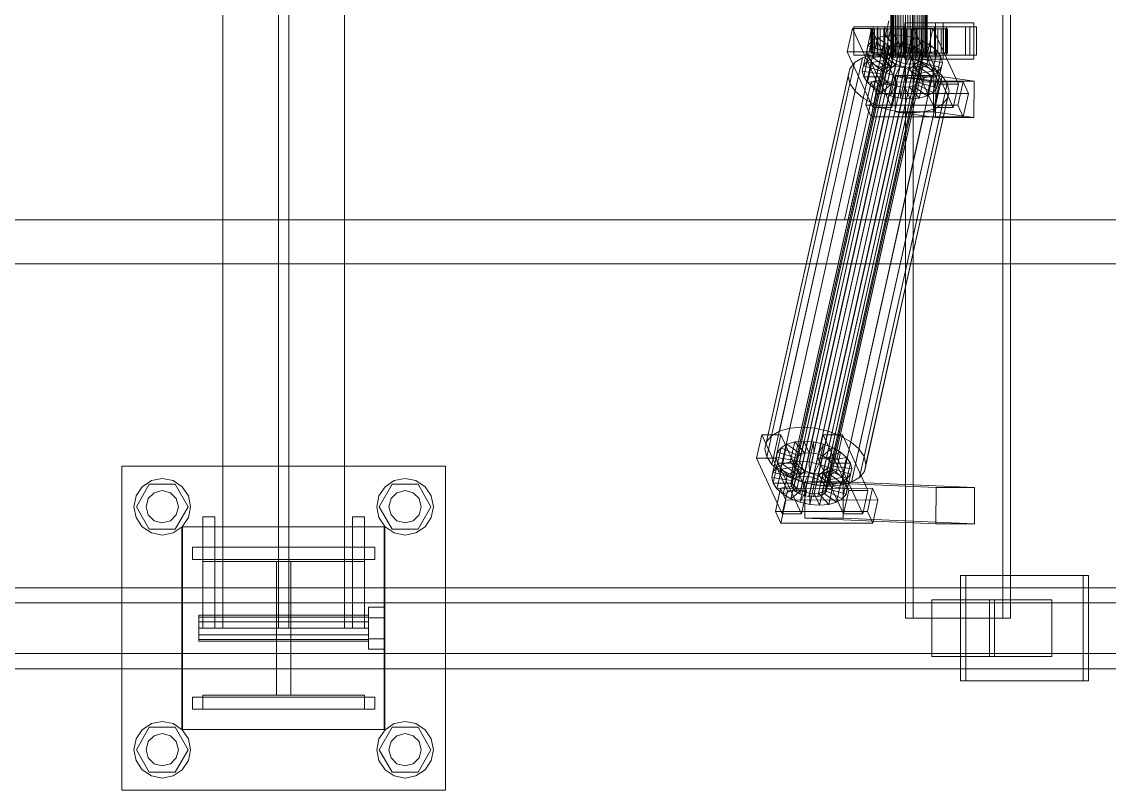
# Model space of a CAD drawing. Header units: millimetres. Extents: x -1970 to 34302, y -65268 to 6837.
# Drawn here: x 5153 to 5690, y -18510 to -18130 of the extents above; entities that cross this region are included whole.
import ezdxf

# ---------------------------------------------------------------- set-up
doc = ezdxf.new("R2010")
doc.units = ezdxf.units.MM
doc.layers.add('superior_C01', color=7, linetype='Continuous', lineweight=0)

msp = doc.modelspace()

# ---------------------------------------------------------------- linework, layer by layer
at = {"layer": 'superior_C01'}
for p, q in [((5252.439, -17570), (5252.439, -18430)), ((5279.939, -17570), (5279.939, -18430)), ((5284.939, -18430), (5284.939, -17570)), ((5312.439, -18430), (5312.439, -17570)), ((5589.723, -17575), (5589.723, -18425)), ((5593.565, -18425), (5593.565, -17575)), ((5637.849, -18425), (5637.849, -17575)), ((5641.691, -17575), (5641.691, -18425)), ((5582.52, -18148), (5582.52, -17852)), ((5582.677, -18148), (5582.677, -17852)), ((5582.975, -18148), (5582.975, -17852)), ((5583.435, -18148), (5583.435, -17852)), ((5584.012, -18148), (5584.012, -17852)), ((5584.743, -18148), (5584.743, -17852)), ((5585.558, -18148), (5585.558, -17852)), ((5586.511, -18148), (5586.511, -17852)), ((5587.51, -18148), (5587.51, -17852)), ((5588.62, -18148), (5588.62, -17852)), ((5589.734, -18148), (5589.734, -17852)), ((5590.925, -18148), (5590.925, -17852)), ((5592.078, -18148), (5592.078, -17852)), ((5593.269, -18148), (5593.269, -17852)), ((5594.383, -18148), (5594.383, -17852)), ((5595.493, -18148), (5595.493, -17852)), ((5596.492, -18148), (5596.492, -17852)), ((5597.445, -18148), (5597.445, -17852)), ((5598.26, -18148), (5598.26, -17852)), ((5598.992, -18148), (5598.992, -17852)), ((5599.568, -18148), (5599.568, -17852)), ((5600.028, -17852), (5600.028, -18148)), ((5600.326, -18148), (5600.326, -17852)), ((5600.483, -18148), (5600.483, -17852)), ((5581.458, -18130), (5559.532, -18228.298)), ((5561.443, -18228.298), (5583.369, -18130)), ((5608.339, -18131), (5589.392, -18131)), ((5589.392, -18131), (5589.392, -18149)), ((5604.632, -18131), (5589.392, -18131)), ((5604.632, -18149), (5604.632, -18131)), ((5604.632, -18131), (5623.58, -18131)), ((5608.339, -18149), (5608.339, -18131)), ((5608.339, -18131), (5623.58, -18131)), ((5623.58, -18131), (5623.58, -18149)), ((5563.507, -18133.859), (5560.949, -18145.327)), ((5572.981, -18133.847), (5563.507, -18133.859)), ((5576.128, -18161.391), (5563.507, -18133.859)), ((5573.717, -18133), (5564.243, -18133)), ((5564.243, -18133), (5564.243, -18147)), ((5579.611, -18133), (5564.243, -18133)), ((5570.423, -18145.315), (5572.981, -18133.847)), ((5572.872, -18134), (5572.541, -18134)), ((5572.541, -18134), (5582.52, -18134)), ((5572.541, -18146), (5572.541, -18134)), ((5572.541, -18134), (5573.502, -18134)), ((5574.472, -18134), (5572.872, -18134)), ((5572.872, -18134), (5582.677, -18134)), ((5572.872, -18146), (5572.872, -18134)), ((5572.981, -18133.847), (5585.601, -18161.379)), ((5573.502, -18134), (5582.975, -18134)), ((5573.502, -18146), (5573.502, -18134)), ((5573.502, -18134), (5575.69, -18134)), ((5573.717, -18147), (5573.717, -18133)), ((5573.717, -18133), (5589.085, -18133)), ((5577.233, -18134), (5574.472, -18134)), ((5574.472, -18134), (5583.435, -18134)), ((5574.472, -18146), (5574.472, -18134)), ((5575.69, -18134), (5584.012, -18134)), ((5575.69, -18146), (5575.69, -18134)), ((5575.69, -18134), (5578.955, -18134)), ((5579.782, -18137.325), (5575.94, -18138.419)), ((5621.602, -18133), (5576.129, -18133)), ((5576.129, -18133), (5576.129, -18147)), ((5579.331, -18133), (5576.129, -18133)), ((5580.967, -18134), (5577.233, -18134)), ((5577.233, -18134), (5584.743, -18134)), ((5577.233, -18146), (5577.233, -18134)), ((5577.59, -18147.155), (5579.782, -18137.325)), ((5578.955, -18134), (5585.558, -18134)), ((5578.955, -18146), (5578.955, -18134)), ((5578.955, -18134), (5583.075, -18134)), ((5579.331, -18147), (5579.331, -18133)), ((5579.331, -18133), (5624.804, -18133)), ((5579.611, -18147), (5579.611, -18133)), ((5579.611, -18133), (5589.085, -18133)), ((5584.271, -18136.948), (5579.782, -18137.325)), ((5579.782, -18137.325), (5584.774, -18142.862)), ((5585.418, -18134), (5580.967, -18134)), ((5580.967, -18134), (5586.511, -18134)), ((5580.967, -18146), (5580.967, -18134)), ((5582.078, -18146.777), (5584.271, -18136.948)), ((5582.52, -18134), (5582.677, -18134)), ((5582.52, -18134), (5582.52, -18146)), ((5582.975, -18134), (5582.52, -18134)), ((5582.677, -18134), (5583.435, -18134)), ((5582.677, -18134), (5582.677, -18146)), ((5582.975, -18134), (5582.975, -18146)), ((5584.012, -18134), (5582.975, -18134)), ((5583.075, -18134), (5587.51, -18134)), ((5583.075, -18146), (5583.075, -18134)), ((5583.075, -18134), (5587.77, -18134)), ((5583.435, -18134), (5584.743, -18134)), ((5583.435, -18134), (5583.435, -18146)), ((5584.012, -18134), (5584.012, -18146)), ((5585.558, -18134), (5584.012, -18134)), ((5589.1, -18137.313), (5584.271, -18136.948)), ((5584.271, -18136.948), (5586.9, -18142.683)), ((5584.743, -18134), (5586.511, -18134)), ((5584.743, -18134), (5584.743, -18146)), ((5590.284, -18134), (5585.418, -18134)), ((5585.418, -18134), (5588.62, -18134)), ((5585.418, -18146), (5585.418, -18134)), ((5585.558, -18134), (5585.558, -18146)), ((5587.51, -18134), (5585.558, -18134)), ((5586.511, -18134), (5588.62, -18134)), ((5586.511, -18134), (5586.511, -18146)), ((5586.907, -18147.143), (5589.1, -18137.313)), ((5587.51, -18134), (5587.51, -18146)), ((5589.734, -18134), (5587.51, -18134)), ((5587.77, -18134), (5589.734, -18134)), ((5587.77, -18146), (5587.77, -18134)), ((5587.77, -18134), (5592.719, -18134)), ((5588.62, -18134), (5590.925, -18134)), ((5588.62, -18134), (5588.62, -18146)), ((5589.085, -18133), (5589.085, -18147)), ((5593.94, -18138.396), (5589.1, -18137.313)), ((5589.1, -18137.313), (5589.187, -18142.856)), ((5589.734, -18134), (5589.734, -18146)), ((5592.078, -18134), (5589.734, -18134)), ((5595.233, -18134), (5590.284, -18134)), ((5590.284, -18134), (5590.925, -18134)), ((5590.284, -18146), (5590.284, -18134)), ((5590.925, -18134), (5593.269, -18134)), ((5590.925, -18134), (5590.925, -18146)), ((5593.823, -18133.821), (5591.265, -18145.289)), ((5592.719, -18134), (5592.078, -18134)), ((5592.078, -18134), (5592.078, -18146)), ((5594.383, -18134), (5592.078, -18134)), ((5592.719, -18146), (5592.719, -18134)), ((5592.719, -18134), (5597.585, -18134)), ((5595.233, -18134), (5593.269, -18134)), ((5593.269, -18134), (5595.493, -18134)), ((5593.269, -18134), (5593.269, -18146)), ((5603.296, -18133.809), (5593.823, -18133.821)), ((5606.443, -18161.353), (5593.823, -18133.821)), ((5597.585, -18134), (5594.383, -18134)), ((5594.383, -18134), (5594.383, -18146)), ((5596.492, -18134), (5594.383, -18134)), ((5604.032, -18133), (5594.559, -18133)), ((5594.559, -18133), (5594.559, -18147)), ((5609.927, -18133), (5594.559, -18133)), ((5599.928, -18134), (5595.233, -18134)), ((5595.233, -18146), (5595.233, -18134)), ((5599.928, -18134), (5595.493, -18134)), ((5595.493, -18134), (5597.445, -18134)), ((5595.493, -18134), (5595.493, -18146)), ((5602.036, -18134), (5596.492, -18134)), ((5596.492, -18134), (5596.492, -18146)), ((5598.26, -18134), (5596.492, -18134)), ((5604.048, -18134), (5597.445, -18134)), ((5597.445, -18134), (5598.992, -18134)), ((5597.445, -18134), (5597.445, -18146)), ((5597.585, -18146), (5597.585, -18134)), ((5597.585, -18134), (5602.036, -18134)), ((5605.77, -18134), (5598.26, -18134)), ((5598.26, -18134), (5598.26, -18146)), ((5599.568, -18134), (5598.26, -18134)), ((5607.314, -18134), (5598.992, -18134)), ((5598.992, -18134), (5600.028, -18134)), ((5598.992, -18134), (5598.992, -18146)), ((5608.531, -18134), (5599.568, -18134)), ((5599.568, -18134), (5599.568, -18146)), ((5600.326, -18134), (5599.568, -18134)), ((5604.048, -18134), (5599.928, -18134)), ((5599.928, -18146), (5599.928, -18134)), ((5600.028, -18134), (5609.501, -18134)), ((5600.028, -18146), (5600.028, -18134)), ((5600.028, -18134), (5600.483, -18134)), ((5610.132, -18134), (5600.326, -18134)), ((5600.326, -18134), (5600.326, -18146)), ((5600.483, -18134), (5600.326, -18134)), ((5610.463, -18134), (5600.483, -18134)), ((5600.483, -18134), (5600.483, -18146)), ((5600.738, -18145.277), (5603.296, -18133.809)), ((5602.036, -18146), (5602.036, -18134)), ((5602.036, -18134), (5605.77, -18134)), ((5603.296, -18133.809), (5615.917, -18161.341)), ((5604.032, -18147), (5604.032, -18133)), ((5604.032, -18133), (5619.401, -18133)), ((5607.314, -18134), (5604.048, -18134)), ((5604.048, -18146), (5604.048, -18134)), ((5605.77, -18146), (5605.77, -18134)), ((5605.77, -18134), (5608.531, -18134)), ((5609.501, -18134), (5607.314, -18134)), ((5607.314, -18146), (5607.314, -18134)), ((5608.531, -18146), (5608.531, -18134)), ((5608.531, -18134), (5610.132, -18134)), ((5609.501, -18134), (5609.501, -18146)), ((5610.463, -18134), (5609.501, -18134)), ((5609.927, -18147), (5609.927, -18133)), ((5609.927, -18133), (5619.401, -18133)), ((5610.132, -18146), (5610.132, -18134)), ((5610.132, -18134), (5610.463, -18134)), ((5610.463, -18146), (5610.463, -18134)), ((5619.401, -18133), (5619.401, -18147)), ((5621.602, -18147), (5621.602, -18133)), ((5621.602, -18133), (5624.804, -18133)), ((5624.804, -18133), (5624.804, -18147)), ((5533.376, -18357.434), (5581.065, -18143.635)), ((5534.24, -18356.363), (5581.93, -18142.565)), ((5535.63, -18355.541), (5583.319, -18141.742)), ((5537.45, -18355.022), (5585.139, -18141.224)), ((5539.576, -18354.844), (5587.266, -18141.045)), ((5541.864, -18355.017), (5589.553, -18141.218)), ((5544.156, -18355.53), (5591.846, -18141.731)), ((5546.298, -18356.348), (5593.988, -18142.549)), ((5548.143, -18357.415), (5595.833, -18143.617)), ((5568.988, -18152.246), (5571.18, -18142.416)), ((5571.18, -18142.416), (5570.587, -18145.047)), ((5570.814, -18149.985), (5573.006, -18140.156)), ((5573.006, -18140.156), (5571.18, -18142.416)), ((5571.18, -18142.416), (5580.699, -18145.274)), ((5575.94, -18138.419), (5573.006, -18140.156)), ((5573.006, -18140.156), (5581.564, -18144.203)), ((5573.748, -18148.249), (5575.94, -18138.419)), ((5575.94, -18138.419), (5582.954, -18143.38)), ((5582.954, -18143.38), (5580.761, -18153.21)), ((5581.065, -18143.635), (5580.784, -18144.881)), ((5581.93, -18142.565), (5581.065, -18143.635)), ((5581.564, -18144.203), (5582.954, -18143.38)), ((5583.319, -18141.742), (5581.93, -18142.565)), ((5584.774, -18142.862), (5582.581, -18152.692)), ((5582.954, -18143.38), (5584.774, -18142.862)), ((5585.139, -18141.224), (5583.319, -18141.742)), ((5586.9, -18142.683), (5584.707, -18152.513)), ((5584.774, -18142.862), (5586.9, -18142.683)), ((5587.266, -18141.045), (5585.139, -18141.224)), ((5586.9, -18142.683), (5589.187, -18142.856)), ((5589.187, -18142.856), (5586.995, -18152.686)), ((5589.553, -18141.218), (5587.266, -18141.045)), ((5589.187, -18142.856), (5591.48, -18143.369)), ((5591.48, -18143.369), (5589.288, -18153.199)), ((5591.846, -18141.731), (5589.553, -18141.218)), ((5593.94, -18138.396), (5591.48, -18143.369)), ((5591.48, -18143.369), (5593.622, -18144.188)), ((5591.747, -18148.226), (5593.94, -18138.396)), ((5593.988, -18142.549), (5591.846, -18141.731)), ((5598.462, -18140.123), (5593.622, -18144.188)), ((5598.462, -18140.123), (5593.94, -18138.396)), ((5595.833, -18143.617), (5593.988, -18142.549)), ((5602.357, -18142.377), (5595.467, -18145.255)), ((5597.255, -18144.861), (5595.833, -18143.617)), ((5596.269, -18149.953), (5598.462, -18140.123)), ((5602.357, -18142.377), (5598.462, -18140.123)), ((5600.164, -18152.207), (5602.357, -18142.377)), ((5605.36, -18145.003), (5602.357, -18142.377)), ((5527.417, -18332.659), (5568.528, -18148.35)), ((5532.553, -18331.197), (5573.664, -18146.887)), ((5533.094, -18358.68), (5580.784, -18144.881)), ((5533.416, -18360.017), (5581.106, -18146.218)), ((5534.319, -18361.352), (5582.009, -18147.554)), ((5535.742, -18362.596), (5583.431, -18148.798)), ((5538.553, -18330.692), (5579.665, -18146.383)), ((5545.009, -18331.181), (5586.12, -18146.872)), ((5549.566, -18358.659), (5597.255, -18144.861)), ((5598.158, -18146.196), (5550.469, -18359.995)), ((5550.51, -18362.578), (5598.199, -18148.779)), ((5550.791, -18361.332), (5598.48, -18147.533)), ((5551.48, -18332.629), (5592.591, -18148.32)), ((5560.949, -18145.327), (5570.423, -18145.315)), ((5560.949, -18145.327), (5573.57, -18172.859)), ((5564.243, -18147), (5573.717, -18147)), ((5564.243, -18147), (5579.611, -18147)), ((5568.528, -18148.35), (5564.606, -18150.672)), ((5568.394, -18154.877), (5570.587, -18145.047)), ((5573.664, -18146.887), (5568.528, -18148.35)), ((5569.074, -18157.698), (5571.267, -18147.868)), ((5583.043, -18172.847), (5570.423, -18145.315)), ((5570.587, -18145.047), (5580.418, -18146.52)), ((5570.587, -18145.047), (5571.267, -18147.868)), ((5570.814, -18149.985), (5573.748, -18148.249)), ((5571.267, -18147.868), (5580.74, -18147.856)), ((5571.267, -18147.868), (5573.173, -18150.688)), ((5582.52, -18146), (5572.541, -18146)), ((5572.541, -18146), (5572.872, -18146)), ((5573.502, -18146), (5572.541, -18146)), ((5582.677, -18146), (5572.872, -18146)), ((5572.872, -18146), (5574.472, -18146)), ((5582.975, -18146), (5573.502, -18146)), ((5575.69, -18146), (5573.502, -18146)), ((5579.665, -18146.383), (5573.664, -18146.887)), ((5589.085, -18147), (5573.717, -18147)), ((5573.748, -18148.249), (5577.59, -18147.155)), ((5580.761, -18153.21), (5573.748, -18148.249)), ((5583.435, -18146), (5574.472, -18146)), ((5574.472, -18146), (5577.233, -18146)), ((5584.012, -18146), (5575.69, -18146)), ((5578.955, -18146), (5575.69, -18146)), ((5576.129, -18147), (5621.602, -18147)), ((5576.129, -18147), (5579.331, -18147)), ((5584.743, -18146), (5577.233, -18146)), ((5577.233, -18146), (5580.967, -18146)), ((5577.59, -18147.155), (5582.078, -18146.777)), ((5582.581, -18152.692), (5577.59, -18147.155)), ((5580.418, -18146.52), (5578.226, -18156.35)), ((5580.699, -18145.274), (5578.507, -18155.103)), ((5580.74, -18147.856), (5578.548, -18157.686)), ((5585.558, -18146), (5578.955, -18146)), ((5583.075, -18146), (5578.955, -18146)), ((5624.804, -18147), (5579.331, -18147)), ((5581.564, -18144.203), (5579.372, -18154.033)), ((5589.085, -18147), (5579.611, -18147)), ((5586.12, -18146.872), (5579.665, -18146.383)), ((5580.418, -18146.52), (5580.699, -18145.274)), ((5580.74, -18147.856), (5580.418, -18146.52)), ((5580.699, -18145.274), (5581.564, -18144.203)), ((5581.643, -18149.192), (5580.74, -18147.856)), ((5580.784, -18144.881), (5581.106, -18146.218)), ((5586.511, -18146), (5580.967, -18146)), ((5580.967, -18146), (5585.418, -18146)), ((5581.106, -18146.218), (5582.009, -18147.554)), ((5582.009, -18147.554), (5583.431, -18148.798)), ((5584.707, -18152.513), (5582.078, -18146.777)), ((5582.078, -18146.777), (5586.907, -18147.143)), ((5582.677, -18146), (5582.52, -18146)), ((5582.52, -18146), (5582.975, -18146)), ((5582.975, -18148), (5582.52, -18148)), ((5582.52, -18148), (5582.677, -18148)), ((5583.435, -18146), (5582.677, -18146)), ((5582.677, -18148), (5583.435, -18148)), ((5582.975, -18146), (5584.012, -18146)), ((5584.012, -18148), (5582.975, -18148)), ((5587.51, -18146), (5583.075, -18146)), ((5587.77, -18146), (5583.075, -18146)), ((5583.431, -18148.798), (5585.276, -18149.865)), ((5584.743, -18146), (5583.435, -18146)), ((5583.435, -18148), (5584.743, -18148)), ((5584.012, -18146), (5585.558, -18146)), ((5585.558, -18148), (5584.012, -18148)), ((5586.511, -18146), (5584.743, -18146)), ((5584.743, -18148), (5586.511, -18148)), ((5588.62, -18146), (5585.418, -18146)), ((5585.418, -18146), (5590.284, -18146)), ((5585.558, -18146), (5587.51, -18146)), ((5587.51, -18148), (5585.558, -18148)), ((5592.591, -18148.32), (5586.12, -18146.872)), ((5588.62, -18146), (5586.511, -18146)), ((5586.511, -18148), (5588.62, -18148)), ((5586.995, -18152.686), (5586.907, -18147.143)), ((5586.907, -18147.143), (5591.747, -18148.226)), ((5587.51, -18146), (5589.734, -18146)), ((5589.734, -18148), (5587.51, -18148)), ((5589.734, -18146), (5587.77, -18146)), ((5592.719, -18146), (5587.77, -18146)), ((5590.925, -18146), (5588.62, -18146)), ((5588.62, -18148), (5590.925, -18148)), ((5589.288, -18153.199), (5591.747, -18148.226)), ((5589.392, -18149), (5608.339, -18149)), ((5604.632, -18149), (5589.392, -18149)), ((5589.734, -18146), (5592.078, -18146)), ((5592.078, -18148), (5589.734, -18148)), ((5590.925, -18146), (5590.284, -18146)), ((5590.284, -18146), (5595.233, -18146)), ((5593.269, -18146), (5590.925, -18146)), ((5590.925, -18148), (5593.269, -18148)), ((5591.265, -18145.289), (5600.738, -18145.277)), ((5591.265, -18145.289), (5603.885, -18172.821)), ((5593.622, -18144.188), (5591.429, -18154.017)), ((5591.747, -18148.226), (5596.269, -18149.953)), ((5592.078, -18146), (5592.719, -18146)), ((5592.078, -18146), (5594.383, -18146)), ((5594.383, -18148), (5592.078, -18148)), ((5598.636, -18150.629), (5592.591, -18148.32)), ((5597.585, -18146), (5592.719, -18146)), ((5595.493, -18146), (5593.269, -18146)), ((5593.269, -18146), (5595.233, -18146)), ((5593.269, -18148), (5595.493, -18148)), ((5595.467, -18145.255), (5593.275, -18155.085)), ((5593.622, -18144.188), (5595.467, -18145.255)), ((5594.383, -18146), (5597.585, -18146)), ((5594.383, -18146), (5596.492, -18146)), ((5596.492, -18148), (5594.383, -18148)), ((5594.559, -18147), (5604.032, -18147)), ((5594.559, -18147), (5609.927, -18147)), ((5596.89, -18146.499), (5594.697, -18156.329)), ((5595.233, -18146), (5599.928, -18146)), ((5595.467, -18145.255), (5596.89, -18146.499)), ((5597.445, -18146), (5595.493, -18146)), ((5595.493, -18146), (5599.928, -18146)), ((5595.493, -18148), (5597.445, -18148)), ((5595.6, -18157.665), (5597.793, -18147.835)), ((5596.492, -18146), (5602.036, -18146)), ((5596.492, -18146), (5598.26, -18146)), ((5598.26, -18148), (5596.492, -18148)), ((5605.36, -18145.003), (5596.89, -18146.499)), ((5596.89, -18146.499), (5597.793, -18147.835)), ((5598.158, -18146.196), (5597.255, -18144.861)), ((5597.334, -18149.85), (5598.199, -18148.779)), ((5598.992, -18146), (5597.445, -18146)), ((5597.445, -18146), (5604.048, -18146)), ((5597.445, -18148), (5598.992, -18148)), ((5602.036, -18146), (5597.585, -18146)), ((5597.793, -18147.835), (5607.266, -18147.823)), ((5597.793, -18147.835), (5598.115, -18149.171)), ((5598.48, -18147.533), (5598.158, -18146.196)), ((5598.199, -18148.779), (5598.48, -18147.533)), ((5598.26, -18146), (5605.77, -18146)), ((5598.26, -18146), (5599.568, -18146)), ((5599.568, -18148), (5598.26, -18148)), ((5600.028, -18146), (5598.992, -18146)), ((5598.992, -18146), (5607.314, -18146)), ((5598.992, -18148), (5600.028, -18148)), ((5599.568, -18146), (5608.531, -18146)), ((5599.568, -18146), (5600.326, -18146)), ((5600.326, -18148), (5599.568, -18148)), ((5599.928, -18146), (5604.048, -18146)), ((5609.501, -18146), (5600.028, -18146)), ((5600.483, -18146), (5600.028, -18146)), ((5600.028, -18148), (5600.483, -18148)), ((5600.326, -18146), (5610.132, -18146)), ((5600.326, -18146), (5600.483, -18146)), ((5600.483, -18148), (5600.326, -18148)), ((5600.483, -18146), (5610.463, -18146)), ((5613.359, -18172.809), (5600.738, -18145.277)), ((5605.77, -18146), (5602.036, -18146)), ((5603.167, -18154.833), (5605.36, -18145.003)), ((5619.401, -18147), (5604.032, -18147)), ((5604.048, -18146), (5607.314, -18146)), ((5623.58, -18149), (5604.632, -18149)), ((5607.266, -18147.823), (5605.074, -18157.653)), ((5607.266, -18147.823), (5605.36, -18145.003)), ((5608.531, -18146), (5605.77, -18146)), ((5607.946, -18150.644), (5607.266, -18147.823)), ((5607.314, -18146), (5609.501, -18146)), ((5623.58, -18149), (5608.339, -18149)), ((5610.132, -18146), (5608.531, -18146)), ((5609.501, -18146), (5610.463, -18146)), ((5619.401, -18147), (5609.927, -18147)), ((5610.463, -18146), (5610.132, -18146)), ((5624.804, -18147), (5621.602, -18147)), ((5521.053, -18338.003), (5562.165, -18153.694)), ((5523.494, -18334.981), (5564.606, -18150.672)), ((5537.587, -18363.664), (5585.276, -18149.865)), ((5539.729, -18364.482), (5587.418, -18150.683)), ((5542.022, -18364.995), (5589.711, -18151.196)), ((5544.309, -18365.168), (5591.998, -18151.369)), ((5546.435, -18364.989), (5594.124, -18151.191)), ((5548.255, -18364.471), (5595.944, -18150.672)), ((5549.645, -18363.648), (5597.334, -18149.85)), ((5557.524, -18334.938), (5598.636, -18150.629)), ((5562.165, -18153.694), (5561.371, -18157.211)), ((5564.606, -18150.672), (5562.165, -18153.694)), ((5562.732, -18337.95), (5603.843, -18153.641)), ((5568.394, -18154.877), (5568.988, -18152.246)), ((5568.988, -18152.246), (5570.814, -18149.985)), ((5578.507, -18155.103), (5568.988, -18152.246)), ((5579.372, -18154.033), (5570.814, -18149.985)), ((5570.98, -18160.518), (5573.173, -18150.688)), ((5573.173, -18150.688), (5581.643, -18149.192)), ((5573.173, -18150.688), (5576.176, -18153.314)), ((5573.983, -18163.144), (5576.176, -18153.314)), ((5576.176, -18153.314), (5583.066, -18150.436)), ((5576.176, -18153.314), (5580.071, -18155.567)), ((5579.372, -18154.033), (5578.507, -18155.103)), ((5580.761, -18153.21), (5579.372, -18154.033)), ((5581.643, -18149.192), (5579.451, -18159.022)), ((5580.071, -18155.567), (5584.911, -18151.503)), ((5582.581, -18152.692), (5580.761, -18153.21)), ((5583.066, -18150.436), (5580.873, -18160.266)), ((5583.066, -18150.436), (5581.643, -18149.192)), ((5584.707, -18152.513), (5582.581, -18152.692)), ((5584.911, -18151.503), (5582.718, -18161.333)), ((5584.911, -18151.503), (5583.066, -18150.436)), ((5584.593, -18157.295), (5587.053, -18152.321)), ((5586.995, -18152.686), (5584.707, -18152.513)), ((5587.053, -18152.321), (5584.86, -18162.151)), ((5587.053, -18152.321), (5584.911, -18151.503)), ((5585.276, -18149.865), (5587.418, -18150.683)), ((5589.288, -18153.199), (5586.995, -18152.686)), ((5589.345, -18152.835), (5587.053, -18152.321)), ((5589.345, -18152.835), (5587.153, -18162.664)), ((5587.418, -18150.683), (5589.711, -18151.196)), ((5591.429, -18154.017), (5589.288, -18153.199)), ((5589.433, -18158.378), (5589.345, -18152.835)), ((5591.633, -18153.008), (5589.345, -18152.835)), ((5591.633, -18153.008), (5589.44, -18162.837)), ((5589.711, -18151.196), (5591.998, -18151.369)), ((5591.429, -18154.017), (5596.269, -18149.953)), ((5593.275, -18155.085), (5591.429, -18154.017)), ((5593.759, -18152.829), (5591.566, -18162.659)), ((5593.759, -18152.829), (5591.633, -18153.008)), ((5594.262, -18158.743), (5591.633, -18153.008)), ((5591.998, -18151.369), (5594.124, -18151.191)), ((5593.275, -18155.085), (5600.164, -18152.207)), ((5595.579, -18152.311), (5593.386, -18162.14)), ((5595.579, -18152.311), (5593.759, -18152.829)), ((5598.75, -18158.366), (5593.759, -18152.829)), ((5594.124, -18151.191), (5595.944, -18150.672)), ((5596.969, -18151.488), (5594.776, -18161.318)), ((5596.969, -18151.488), (5595.579, -18152.311)), ((5602.592, -18157.272), (5595.579, -18152.311)), ((5597.833, -18150.417), (5595.641, -18160.247)), ((5598.115, -18149.171), (5595.922, -18159.001)), ((5595.944, -18150.672), (5597.334, -18149.85)), ((5596.269, -18149.953), (5600.164, -18152.207)), ((5597.833, -18150.417), (5596.969, -18151.488)), ((5605.526, -18155.535), (5596.969, -18151.488)), ((5598.115, -18149.171), (5597.833, -18150.417)), ((5607.352, -18153.275), (5597.833, -18150.417)), ((5607.946, -18150.644), (5598.115, -18149.171)), ((5603.843, -18153.641), (5598.636, -18150.629)), ((5600.164, -18152.207), (5603.167, -18154.833)), ((5607.857, -18157.152), (5603.843, -18153.641)), ((5605.16, -18163.105), (5607.352, -18153.275)), ((5605.526, -18155.535), (5607.352, -18153.275)), ((5605.753, -18160.474), (5607.946, -18150.644)), ((5607.352, -18153.275), (5607.946, -18150.644)), ((5520.26, -18341.52), (5561.371, -18157.211)), ((5561.371, -18157.211), (5562.28, -18160.982)), ((5566.746, -18341.461), (5607.857, -18157.152)), ((5578.226, -18156.35), (5568.394, -18154.877)), ((5569.074, -18157.698), (5568.394, -18154.877)), ((5578.548, -18157.686), (5569.074, -18157.698)), ((5570.98, -18160.518), (5569.074, -18157.698)), ((5579.451, -18159.022), (5570.98, -18160.518)), ((5577.878, -18165.397), (5580.071, -18155.567)), ((5578.507, -18155.103), (5578.226, -18156.35)), ((5578.226, -18156.35), (5578.548, -18157.686)), ((5578.548, -18157.686), (5579.451, -18159.022)), ((5579.451, -18159.022), (5580.873, -18160.266)), ((5580.071, -18155.567), (5584.593, -18157.295)), ((5582.4, -18167.125), (5584.593, -18157.295)), ((5584.593, -18157.295), (5589.433, -18158.378)), ((5584.877, -18156.962), (5584.611, -18174.943)), ((5603.824, -18156.962), (5584.877, -18156.962)), ((5604.759, -18159.83), (5584.877, -18156.962)), ((5587.24, -18168.208), (5589.433, -18158.378)), ((5589.433, -18158.378), (5594.262, -18158.743)), ((5592.069, -18168.573), (5594.262, -18158.743)), ((5594.697, -18156.329), (5593.275, -18155.085)), ((5594.262, -18158.743), (5598.75, -18158.366)), ((5594.697, -18156.329), (5603.167, -18154.833)), ((5595.6, -18157.665), (5594.697, -18156.329)), ((5605.074, -18157.653), (5595.6, -18157.665)), ((5595.922, -18159.001), (5595.6, -18157.665)), ((5595.641, -18160.247), (5595.922, -18159.001)), ((5595.922, -18159.001), (5605.753, -18160.474)), ((5596.558, -18168.196), (5598.75, -18158.366)), ((5598.75, -18158.366), (5602.592, -18157.272)), ((5600.4, -18167.102), (5602.592, -18157.272)), ((5602.592, -18157.272), (5605.526, -18155.535)), ((5603.167, -18154.833), (5605.074, -18157.653)), ((5603.334, -18165.365), (5605.526, -18155.535)), ((5603.558, -18174.943), (5603.824, -18156.962)), ((5603.824, -18156.962), (5623.706, -18159.83)), ((5604.493, -18177.811), (5604.759, -18159.83)), ((5604.759, -18159.83), (5623.706, -18159.83)), ((5605.074, -18157.653), (5605.753, -18160.474)), ((5610.406, -18160.922), (5607.857, -18157.152)), ((5623.706, -18159.83), (5623.44, -18177.811)), ((5521.169, -18345.291), (5562.28, -18160.982)), ((5523.717, -18349.061), (5564.828, -18164.752)), ((5562.28, -18160.982), (5564.828, -18164.752)), ((5564.828, -18164.752), (5568.843, -18168.263)), ((5610.406, -18160.922), (5569.294, -18345.231)), ((5572.76, -18160.247), (5570.202, -18171.715)), ((5570.203, -18349.002), (5611.314, -18164.693)), ((5573.983, -18163.144), (5570.98, -18160.518)), ((5618.233, -18160.19), (5572.76, -18160.247)), ((5575.389, -18165.983), (5572.76, -18160.247)), ((5573.57, -18172.859), (5576.128, -18161.391)), ((5580.873, -18160.266), (5573.983, -18163.144)), ((5577.878, -18165.397), (5573.983, -18163.144)), ((5576.128, -18161.391), (5585.601, -18161.379)), ((5582.718, -18161.333), (5577.878, -18165.397)), ((5580.873, -18160.266), (5582.718, -18161.333)), ((5584.86, -18162.151), (5582.4, -18167.125)), ((5582.718, -18161.333), (5584.86, -18162.151)), ((5585.601, -18161.379), (5583.043, -18172.847)), ((5584.86, -18162.151), (5587.153, -18162.664)), ((5587.153, -18162.664), (5587.24, -18168.208)), ((5587.153, -18162.664), (5589.44, -18162.837)), ((5589.44, -18162.837), (5591.566, -18162.659)), ((5589.44, -18162.837), (5592.069, -18168.573)), ((5591.566, -18162.659), (5593.386, -18162.14)), ((5591.566, -18162.659), (5596.558, -18168.196)), ((5593.386, -18162.14), (5594.776, -18161.318)), ((5593.386, -18162.14), (5600.4, -18167.102)), ((5594.776, -18161.318), (5595.641, -18160.247)), ((5594.776, -18161.318), (5603.334, -18165.365)), ((5595.641, -18160.247), (5605.16, -18163.105)), ((5605.16, -18163.105), (5603.334, -18165.365)), ((5603.885, -18172.821), (5606.443, -18161.353)), ((5605.753, -18160.474), (5605.16, -18163.105)), ((5606.443, -18161.353), (5615.917, -18161.341)), ((5611.314, -18164.693), (5610.406, -18160.922)), ((5610.521, -18168.21), (5611.314, -18164.693)), ((5615.917, -18161.341), (5613.359, -18172.809)), ((5615.675, -18171.658), (5618.233, -18160.19)), ((5618.233, -18160.19), (5620.862, -18165.926)), ((5527.732, -18352.572), (5568.843, -18168.263)), ((5568.843, -18168.263), (5574.05, -18171.275)), ((5569.41, -18352.519), (5610.521, -18168.21)), ((5572.831, -18177.451), (5575.389, -18165.983)), ((5575.389, -18165.983), (5620.862, -18165.926)), ((5582.4, -18167.125), (5577.878, -18165.397)), ((5587.24, -18168.208), (5582.4, -18167.125)), ((5592.069, -18168.573), (5587.24, -18168.208)), ((5596.558, -18168.196), (5592.069, -18168.573)), ((5600.4, -18167.102), (5596.558, -18168.196)), ((5603.334, -18165.365), (5600.4, -18167.102)), ((5608.08, -18171.232), (5610.521, -18168.21)), ((5620.862, -18165.926), (5618.304, -18177.394)), ((5532.939, -18355.584), (5574.05, -18171.275)), ((5538.984, -18357.893), (5580.095, -18173.584)), ((5545.454, -18359.341), (5586.566, -18175.032)), ((5551.91, -18359.83), (5593.021, -18175.521)), ((5557.91, -18359.326), (5599.021, -18175.016)), ((5563.046, -18357.863), (5604.158, -18173.554)), ((5566.969, -18355.541), (5608.08, -18171.232)), ((5570.202, -18171.715), (5615.675, -18171.658)), ((5570.202, -18171.715), (5572.831, -18177.451)), ((5583.043, -18172.847), (5573.57, -18172.859)), ((5574.05, -18171.275), (5580.095, -18173.584)), ((5580.095, -18173.584), (5586.566, -18175.032)), ((5584.611, -18174.943), (5603.558, -18174.943)), ((5604.493, -18177.811), (5584.611, -18174.943)), ((5586.566, -18175.032), (5593.021, -18175.521)), ((5593.021, -18175.521), (5599.021, -18175.016)), ((5599.021, -18175.016), (5604.158, -18173.554)), ((5623.44, -18177.811), (5603.558, -18174.943)), ((5613.359, -18172.809), (5603.885, -18172.821)), ((5604.158, -18173.554), (5608.08, -18171.232)), ((5618.304, -18177.394), (5615.675, -18171.658)), ((5618.304, -18177.394), (5572.831, -18177.451)), ((5623.44, -18177.811), (5604.493, -18177.811)), ((5559.532, -18228.298), (4630.585, -18228.298)), ((4632.496, -18228.298), (5561.443, -18228.298)), ((5559.532, -18228.298), (5561.443, -18228.298)), ((6488.479, -18228.298), (5559.532, -18228.298)), ((5561.443, -18228.298), (6490.39, -18228.298)), ((11002.451, -18250), (2012.494, -18250)), ((2014.103, -18250), (11004.06, -18250)), ((5527.417, -18332.659), (5532.553, -18331.197)), ((5532.553, -18331.197), (5538.553, -18330.692)), ((5538.553, -18330.692), (5545.009, -18331.181)), ((5545.009, -18331.181), (5551.48, -18332.629)), ((5518.742, -18334.551), (5516.184, -18346.02)), ((5528.215, -18334.539), (5518.742, -18334.551)), ((5531.362, -18362.083), (5518.742, -18334.551)), ((5521.053, -18338.003), (5523.494, -18334.981)), ((5523.494, -18334.981), (5527.417, -18332.659)), ((5525.657, -18346.008), (5528.215, -18334.539)), ((5528.215, -18334.539), (5540.835, -18362.071)), ((5549.057, -18334.513), (5546.499, -18345.981)), ((5558.531, -18334.501), (5549.057, -18334.513)), ((5561.677, -18362.045), (5549.057, -18334.513)), ((5551.48, -18332.629), (5557.524, -18334.938)), ((5555.973, -18345.969), (5558.531, -18334.501)), ((5557.524, -18334.938), (5562.732, -18337.95)), ((5558.531, -18334.501), (5571.151, -18362.033)), ((5520.26, -18341.52), (5521.053, -18338.003)), ((5521.169, -18345.291), (5520.26, -18341.52)), ((5526.048, -18350.678), (5528.241, -18340.848)), ((5528.241, -18340.848), (5526.415, -18343.108)), ((5531.175, -18339.111), (5528.241, -18340.848)), ((5528.241, -18340.848), (5536.799, -18344.895)), ((5528.982, -18348.941), (5531.175, -18339.111)), ((5535.017, -18338.017), (5531.175, -18339.111)), ((5531.175, -18339.111), (5538.188, -18344.073)), ((5532.824, -18347.847), (5535.017, -18338.017)), ((5539.505, -18337.64), (5535.017, -18338.017)), ((5535.017, -18338.017), (5540.008, -18343.554)), ((5537.313, -18347.47), (5539.505, -18337.64)), ((5544.334, -18338.005), (5539.505, -18337.64)), ((5539.505, -18337.64), (5542.134, -18343.376)), ((5542.141, -18347.835), (5544.334, -18338.005)), ((5549.174, -18339.088), (5544.334, -18338.005)), ((5544.334, -18338.005), (5544.422, -18343.549)), ((5549.174, -18339.088), (5546.715, -18344.062)), ((5546.982, -18348.918), (5549.174, -18339.088)), ((5553.696, -18340.816), (5548.856, -18344.88)), ((5553.696, -18340.816), (5549.174, -18339.088)), ((5551.504, -18350.645), (5553.696, -18340.816)), ((5557.591, -18343.069), (5553.696, -18340.816)), ((5562.732, -18337.95), (5566.746, -18341.461)), ((5566.746, -18341.461), (5569.294, -18345.231)), ((5516.184, -18346.02), (5525.657, -18346.008)), ((5516.184, -18346.02), (5528.804, -18373.551)), ((5523.717, -18349.061), (5521.169, -18345.291)), ((5523.629, -18355.569), (5525.821, -18345.739)), ((5524.222, -18352.938), (5526.415, -18343.108)), ((5538.277, -18373.539), (5525.657, -18346.008)), ((5526.415, -18343.108), (5525.821, -18345.739)), ((5525.821, -18345.739), (5535.653, -18347.212)), ((5525.821, -18345.739), (5526.501, -18348.56)), ((5526.415, -18343.108), (5535.934, -18345.966)), ((5528.982, -18348.941), (5532.824, -18347.847)), ((5532.824, -18347.847), (5537.313, -18347.47)), ((5537.816, -18353.384), (5532.824, -18347.847)), ((5535.653, -18347.212), (5533.46, -18357.042)), ((5535.934, -18345.966), (5533.741, -18355.796)), ((5536.799, -18344.895), (5534.606, -18354.725)), ((5535.653, -18347.212), (5535.934, -18345.966)), ((5535.974, -18348.548), (5535.653, -18347.212)), ((5535.934, -18345.966), (5536.799, -18344.895)), ((5538.188, -18344.073), (5535.996, -18353.902)), ((5536.799, -18344.895), (5538.188, -18344.073)), ((5539.942, -18353.205), (5537.313, -18347.47)), ((5537.313, -18347.47), (5542.141, -18347.835)), ((5540.008, -18343.554), (5537.816, -18353.384)), ((5538.188, -18344.073), (5540.008, -18343.554)), ((5542.134, -18343.376), (5539.942, -18353.205)), ((5540.008, -18343.554), (5542.134, -18343.376)), ((5542.134, -18343.376), (5544.422, -18343.549)), ((5542.229, -18353.378), (5542.141, -18347.835)), ((5542.141, -18347.835), (5546.982, -18348.918)), ((5544.422, -18343.549), (5542.229, -18353.378)), ((5544.422, -18343.549), (5546.715, -18344.062)), ((5546.715, -18344.062), (5544.522, -18353.892)), ((5546.499, -18345.981), (5555.973, -18345.969)), ((5546.499, -18345.981), (5559.119, -18373.513)), ((5548.856, -18344.88), (5546.664, -18354.71)), ((5546.715, -18344.062), (5548.856, -18344.88)), ((5550.701, -18345.947), (5548.509, -18355.777)), ((5548.856, -18344.88), (5550.701, -18345.947)), ((5552.124, -18347.191), (5549.931, -18357.021)), ((5557.591, -18343.069), (5550.701, -18345.947)), ((5550.701, -18345.947), (5552.124, -18347.191)), ((5560.594, -18345.695), (5552.124, -18347.191)), ((5552.124, -18347.191), (5553.027, -18348.527)), ((5555.399, -18352.899), (5557.591, -18343.069)), ((5568.593, -18373.501), (5555.973, -18345.969)), ((5560.594, -18345.695), (5557.591, -18343.069)), ((5558.402, -18355.525), (5560.594, -18345.695)), ((5562.5, -18348.515), (5560.594, -18345.695)), ((5569.294, -18345.231), (5570.203, -18349.002)), ((5202.439, -18510), (5202.439, -18350)), ((5202.439, -18350), (5362.439, -18350)), ((5362.439, -18350), (5362.439, -18510)), ((5523.629, -18355.569), (5524.222, -18352.938)), ((5527.732, -18352.572), (5523.717, -18349.061)), ((5524.222, -18352.938), (5526.048, -18350.678)), ((5533.741, -18355.796), (5524.222, -18352.938)), ((5524.308, -18358.39), (5526.501, -18348.56)), ((5526.048, -18350.678), (5528.982, -18348.941)), ((5534.606, -18354.725), (5526.048, -18350.678)), ((5526.215, -18361.21), (5528.407, -18351.38)), ((5526.501, -18348.56), (5535.974, -18348.548)), ((5526.501, -18348.56), (5528.407, -18351.38)), ((5532.939, -18355.584), (5527.732, -18352.572)), ((5528.407, -18351.38), (5536.877, -18349.884)), ((5528.407, -18351.38), (5531.41, -18354.006)), ((5535.996, -18353.902), (5528.982, -18348.941)), ((5531.41, -18354.006), (5538.3, -18351.128)), ((5535.974, -18348.548), (5533.782, -18358.378)), ((5536.877, -18349.884), (5534.685, -18359.714)), ((5535.305, -18356.26), (5540.145, -18352.196)), ((5536.877, -18349.884), (5535.974, -18348.548)), ((5538.3, -18351.128), (5536.107, -18360.958)), ((5538.3, -18351.128), (5536.877, -18349.884)), ((5539.942, -18353.205), (5537.816, -18353.384)), ((5540.145, -18352.196), (5537.952, -18362.025)), ((5540.145, -18352.196), (5538.3, -18351.128)), ((5539.827, -18357.987), (5542.287, -18353.014)), ((5542.229, -18353.378), (5539.942, -18353.205)), ((5542.287, -18353.014), (5540.094, -18362.843)), ((5542.287, -18353.014), (5540.145, -18352.196)), ((5544.58, -18353.527), (5542.287, -18353.014)), ((5544.522, -18353.892), (5546.982, -18348.918)), ((5546.664, -18354.71), (5551.504, -18350.645)), ((5546.982, -18348.918), (5551.504, -18350.645)), ((5548.509, -18355.777), (5555.399, -18352.899)), ((5550.813, -18353.003), (5548.62, -18362.833)), ((5550.813, -18353.003), (5548.993, -18353.521)), ((5552.203, -18352.18), (5550.01, -18362.01)), ((5552.203, -18352.18), (5550.813, -18353.003)), ((5557.827, -18357.964), (5550.813, -18353.003)), ((5550.834, -18358.357), (5553.027, -18348.527)), ((5553.068, -18351.109), (5550.875, -18360.939)), ((5553.349, -18349.863), (5551.156, -18359.693)), ((5551.504, -18350.645), (5555.399, -18352.899)), ((5553.068, -18351.109), (5552.203, -18352.18)), ((5560.761, -18356.228), (5552.203, -18352.18)), ((5553.027, -18348.527), (5562.5, -18348.515)), ((5553.027, -18348.527), (5553.349, -18349.863)), ((5553.349, -18349.863), (5553.068, -18351.109)), ((5562.587, -18353.967), (5553.068, -18351.109)), ((5563.18, -18351.336), (5553.349, -18349.863)), ((5555.399, -18352.899), (5558.402, -18355.525)), ((5562.5, -18348.515), (5560.308, -18358.345)), ((5560.987, -18361.166), (5563.18, -18351.336)), ((5563.18, -18351.336), (5562.5, -18348.515)), ((5562.587, -18353.967), (5563.18, -18351.336)), ((5569.41, -18352.519), (5566.969, -18355.541)), ((5570.203, -18349.002), (5569.41, -18352.519)), ((5212.539, -18360.101), (5217.081, -18357.066)), ((5217.081, -18357.066), (5222.439, -18356)), ((5222.439, -18356), (5227.796, -18357.066)), ((5227.796, -18357.066), (5232.338, -18360.101)), ((5332.539, -18360.101), (5337.081, -18357.066)), ((5337.081, -18357.066), (5342.439, -18356)), ((5342.439, -18356), (5347.796, -18357.066)), ((5347.796, -18357.066), (5352.338, -18360.101)), ((5533.46, -18357.042), (5523.629, -18355.569)), ((5524.308, -18358.39), (5523.629, -18355.569)), ((5533.782, -18358.378), (5524.308, -18358.39)), ((5526.215, -18361.21), (5524.308, -18358.39)), ((5529.218, -18363.836), (5531.41, -18354.006)), ((5531.41, -18354.006), (5535.305, -18356.26)), ((5538.984, -18357.893), (5532.939, -18355.584)), ((5533.094, -18358.68), (5533.376, -18357.434)), ((5533.416, -18360.017), (5533.094, -18358.68)), ((5533.113, -18366.09), (5535.305, -18356.26)), ((5533.376, -18357.434), (5534.24, -18356.363)), ((5533.741, -18355.796), (5533.46, -18357.042)), ((5533.46, -18357.042), (5533.782, -18358.378)), ((5534.606, -18354.725), (5533.741, -18355.796)), ((5533.782, -18358.378), (5534.685, -18359.714)), ((5534.24, -18356.363), (5535.63, -18355.541)), ((5535.996, -18353.902), (5534.606, -18354.725)), ((5535.305, -18356.26), (5539.827, -18357.987)), ((5535.63, -18355.541), (5537.45, -18355.022)), ((5537.816, -18353.384), (5535.996, -18353.902)), ((5537.45, -18355.022), (5539.576, -18354.844)), ((5537.634, -18367.817), (5539.827, -18357.987)), ((5545.454, -18359.341), (5538.984, -18357.893)), ((5539.576, -18354.844), (5541.864, -18355.017)), ((5539.827, -18357.987), (5544.667, -18359.07)), ((5540.019, -18357.646), (5539.937, -18375.644)), ((5558.966, -18357.646), (5540.019, -18357.646)), ((5604.894, -18360.514), (5540.019, -18357.646)), ((5541.864, -18355.017), (5544.156, -18355.53)), ((5544.522, -18353.892), (5542.229, -18353.378)), ((5544.58, -18353.527), (5542.387, -18363.357)), ((5544.156, -18355.53), (5546.298, -18356.348)), ((5546.664, -18354.71), (5544.522, -18353.892)), ((5544.667, -18359.07), (5544.58, -18353.527)), ((5546.867, -18353.7), (5544.58, -18353.527)), ((5546.867, -18353.7), (5544.674, -18363.53)), ((5546.298, -18356.348), (5548.143, -18357.415)), ((5548.509, -18355.777), (5546.664, -18354.71)), ((5548.993, -18353.521), (5546.8, -18363.351)), ((5548.993, -18353.521), (5546.867, -18353.7)), ((5549.496, -18359.436), (5546.867, -18353.7)), ((5548.143, -18357.415), (5549.566, -18358.659)), ((5549.931, -18357.021), (5548.509, -18355.777)), ((5553.985, -18359.058), (5548.993, -18353.521)), ((5549.566, -18358.659), (5550.469, -18359.995)), ((5549.931, -18357.021), (5558.402, -18355.525)), ((5550.834, -18358.357), (5549.931, -18357.021)), ((5560.308, -18358.345), (5550.834, -18358.357)), ((5551.156, -18359.693), (5550.834, -18358.357)), ((5553.985, -18359.058), (5557.827, -18357.964)), ((5555.634, -18367.794), (5557.827, -18357.964)), ((5557.827, -18357.964), (5560.761, -18356.228)), ((5563.046, -18357.863), (5557.91, -18359.326)), ((5558.402, -18355.525), (5560.308, -18358.345)), ((5558.568, -18366.057), (5560.761, -18356.228)), ((5558.884, -18375.644), (5558.966, -18357.646)), ((5558.966, -18357.646), (5623.841, -18360.514)), ((5560.308, -18358.345), (5560.987, -18361.166)), ((5560.394, -18363.797), (5562.587, -18353.967)), ((5560.761, -18356.228), (5562.587, -18353.967)), ((5566.969, -18355.541), (5563.046, -18357.863)), ((5209.504, -18364.642), (5212.539, -18360.101)), ((5209.639, -18370), (5216.039, -18358.915)), ((5215.511, -18366), (5218.439, -18363.072)), ((5216.039, -18358.915), (5228.839, -18358.915)), ((5218.439, -18363.072), (5222.439, -18362)), ((5222.439, -18362), (5226.439, -18363.072)), ((5226.439, -18363.072), (5229.367, -18366)), ((5228.839, -18358.915), (5235.239, -18370)), ((5232.338, -18360.101), (5235.373, -18364.642)), ((5329.504, -18364.642), (5332.539, -18360.101)), ((5329.639, -18370), (5336.039, -18358.915)), ((5335.511, -18366), (5338.439, -18363.072)), ((5336.039, -18358.915), (5348.839, -18358.915)), ((5338.439, -18363.072), (5342.439, -18362)), ((5342.439, -18362), (5346.439, -18363.072)), ((5346.439, -18363.072), (5349.367, -18366)), ((5348.839, -18358.915), (5355.239, -18370)), ((5352.338, -18360.101), (5355.373, -18364.642)), ((5527.994, -18360.939), (5525.436, -18372.408)), ((5534.685, -18359.714), (5526.215, -18361.21)), ((5529.218, -18363.836), (5526.215, -18361.21)), ((5573.467, -18360.882), (5527.994, -18360.939)), ((5530.623, -18366.675), (5527.994, -18360.939)), ((5528.804, -18373.551), (5531.362, -18362.083)), ((5536.107, -18360.958), (5529.218, -18363.836)), ((5533.113, -18366.09), (5529.218, -18363.836)), ((5531.362, -18362.083), (5540.835, -18362.071)), ((5537.952, -18362.025), (5533.113, -18366.09)), ((5534.319, -18361.352), (5533.416, -18360.017)), ((5535.742, -18362.596), (5534.319, -18361.352)), ((5534.685, -18359.714), (5536.107, -18360.958)), ((5537.587, -18363.664), (5535.742, -18362.596)), ((5536.107, -18360.958), (5537.952, -18362.025)), ((5539.729, -18364.482), (5537.587, -18363.664)), ((5540.094, -18362.843), (5537.634, -18367.817)), ((5537.952, -18362.025), (5540.094, -18362.843)), ((5540.835, -18362.071), (5538.277, -18373.539)), ((5540.094, -18362.843), (5542.387, -18363.357)), ((5542.387, -18363.357), (5542.475, -18368.9)), ((5542.387, -18363.357), (5544.674, -18363.53)), ((5542.475, -18368.9), (5544.667, -18359.07)), ((5544.667, -18359.07), (5549.496, -18359.436)), ((5544.674, -18363.53), (5546.8, -18363.351)), ((5544.674, -18363.53), (5547.304, -18369.265)), ((5551.91, -18359.83), (5545.454, -18359.341)), ((5546.8, -18363.351), (5548.62, -18362.833)), ((5546.8, -18363.351), (5551.792, -18368.888)), ((5547.304, -18369.265), (5549.496, -18359.436)), ((5549.645, -18363.648), (5548.255, -18364.471)), ((5548.62, -18362.833), (5550.01, -18362.01)), ((5548.62, -18362.833), (5555.634, -18367.794)), ((5549.496, -18359.436), (5553.985, -18359.058)), ((5550.51, -18362.578), (5549.645, -18363.648)), ((5550.01, -18362.01), (5550.875, -18360.939)), ((5550.01, -18362.01), (5558.568, -18366.057)), ((5550.469, -18359.995), (5550.791, -18361.332)), ((5550.791, -18361.332), (5550.51, -18362.578)), ((5550.875, -18360.939), (5551.156, -18359.693)), ((5550.875, -18360.939), (5560.394, -18363.797)), ((5551.156, -18359.693), (5560.987, -18361.166)), ((5551.792, -18368.888), (5553.985, -18359.058)), ((5557.91, -18359.326), (5551.91, -18359.83)), ((5560.394, -18363.797), (5558.568, -18366.057)), ((5559.119, -18373.513), (5561.677, -18362.045)), ((5560.987, -18361.166), (5560.394, -18363.797)), ((5561.677, -18362.045), (5571.151, -18362.033)), ((5571.151, -18362.033), (5568.593, -18373.501)), ((5570.909, -18372.35), (5573.467, -18360.882)), ((5573.467, -18360.882), (5576.096, -18366.618)), ((5604.813, -18378.512), (5604.894, -18360.514)), ((5604.894, -18360.514), (5623.841, -18360.514)), ((5623.841, -18360.514), (5623.76, -18378.512)), ((5208.439, -18370), (5209.504, -18364.642)), ((5214.439, -18370), (5215.511, -18366)), ((5229.367, -18366), (5230.439, -18370)), ((5235.373, -18364.642), (5236.439, -18370)), ((5328.439, -18370), (5329.504, -18364.642)), ((5334.439, -18370), (5335.511, -18366)), ((5349.367, -18366), (5350.439, -18370)), ((5355.373, -18364.642), (5356.439, -18370)), ((5528.065, -18378.143), (5530.623, -18366.675)), ((5530.623, -18366.675), (5576.096, -18366.618)), ((5537.634, -18367.817), (5533.113, -18366.09)), ((5542.475, -18368.9), (5537.634, -18367.817)), ((5542.022, -18364.995), (5539.729, -18364.482)), ((5544.309, -18365.168), (5542.022, -18364.995)), ((5547.304, -18369.265), (5542.475, -18368.9)), ((5546.435, -18364.989), (5544.309, -18365.168)), ((5548.255, -18364.471), (5546.435, -18364.989)), ((5551.792, -18368.888), (5547.304, -18369.265)), ((5555.634, -18367.794), (5551.792, -18368.888)), ((5558.568, -18366.057), (5555.634, -18367.794)), ((5576.096, -18366.618), (5573.538, -18378.086)), ((5209.504, -18375.358), (5208.439, -18370)), ((5216.039, -18381.085), (5209.639, -18370)), ((5215.511, -18374), (5214.439, -18370)), ((5218.439, -18376.928), (5215.511, -18374)), ((5229.367, -18374), (5226.439, -18376.928)), ((5235.239, -18370), (5228.839, -18381.085)), ((5230.439, -18370), (5229.367, -18374)), ((5236.439, -18370), (5235.373, -18375.358)), ((5329.504, -18375.358), (5328.439, -18370)), ((5336.039, -18381.085), (5329.639, -18370)), ((5335.511, -18374), (5334.439, -18370)), ((5338.439, -18376.928), (5335.511, -18374)), ((5349.367, -18374), (5346.439, -18376.928)), ((5355.239, -18370), (5348.839, -18381.085)), ((5350.439, -18370), (5349.367, -18374)), ((5356.439, -18370), (5355.373, -18375.358)), ((5525.436, -18372.408), (5570.909, -18372.35)), ((5525.436, -18372.408), (5528.065, -18378.143)), ((5538.277, -18373.539), (5528.804, -18373.551)), ((5568.593, -18373.501), (5559.119, -18373.513)), ((5573.538, -18378.086), (5570.909, -18372.35)), ((5212.539, -18379.899), (5209.504, -18375.358)), ((5217.081, -18382.934), (5212.539, -18379.899)), ((5222.439, -18378), (5218.439, -18376.928)), ((5226.439, -18376.928), (5222.439, -18378)), ((5232.338, -18379.899), (5227.796, -18382.934)), ((5232.119, -18480), (5232.119, -18380)), ((5232.119, -18380), (5332.119, -18380)), ((5235.373, -18375.358), (5232.338, -18379.899)), ((5232.439, -18480), (5232.439, -18380)), ((5232.439, -18380), (5332.439, -18380)), ((5242.439, -18430), (5242.439, -18375)), ((5242.439, -18375), (5248.439, -18375)), ((5248.439, -18430), (5248.439, -18375)), ((5316.439, -18430), (5316.439, -18375)), ((5316.439, -18375), (5322.439, -18375)), ((5322.439, -18430), (5322.439, -18375)), ((5332.539, -18379.899), (5329.504, -18375.358)), ((5332.119, -18380), (5332.119, -18480)), ((5332.439, -18380), (5332.439, -18480)), ((5337.081, -18382.934), (5332.539, -18379.899)), ((5342.439, -18378), (5338.439, -18376.928)), ((5346.439, -18376.928), (5342.439, -18378)), ((5352.338, -18379.899), (5347.796, -18382.934)), ((5355.373, -18375.358), (5352.338, -18379.899)), ((5573.538, -18378.086), (5528.065, -18378.143)), ((5539.937, -18375.644), (5558.884, -18375.644)), ((5604.813, -18378.512), (5539.937, -18375.644)), ((5623.76, -18378.512), (5558.884, -18375.644)), ((5623.76, -18378.512), (5604.813, -18378.512)), ((5228.839, -18381.085), (5216.039, -18381.085)), ((5222.439, -18384), (5217.081, -18382.934)), ((5227.796, -18382.934), (5222.439, -18384)), ((5348.839, -18381.085), (5336.039, -18381.085)), ((5342.439, -18384), (5337.081, -18382.934)), ((5347.796, -18382.934), (5342.439, -18384)), ((5237.439, -18390), (5327.439, -18390)), ((5237.439, -18396), (5237.439, -18390)), ((5242.439, -18397), (5242.439, -18390)), ((5242.439, -18390), (5322.439, -18390)), ((5322.439, -18390), (5322.439, -18397)), ((5327.439, -18396), (5327.439, -18390)), ((5237.439, -18396), (5327.439, -18396)), ((5322.439, -18397), (5242.439, -18397)), ((5278.939, -18463), (5278.939, -18397)), ((5278.939, -18397), (5285.939, -18397)), ((5285.939, -18397), (5285.939, -18463)), ((5677.574, -18404), (5616.943, -18404)), ((5616.943, -18404), (5616.943, -18456)), ((5619.505, -18404), (5616.943, -18404)), ((5619.505, -18456), (5619.505, -18404)), ((5619.505, -18404), (5680.136, -18404)), ((5677.574, -18456), (5677.574, -18404)), ((5677.574, -18404), (5680.136, -18404)), ((5680.136, -18404), (5680.136, -18456)), ((5743.596, -18410), (4606.765, -18410)), ((4619.572, -18410), (5756.402, -18410)), ((5834.845, -18410), (4698.015, -18410)), ((4714.024, -18410), (5850.854, -18410)), ((5741.993, -18417.5), (4698.013, -18417.5)), ((4714.026, -18417.5), (5758.005, -18417.5)), ((5631.198, -18416), (5602.777, -18416)), ((5602.777, -18416), (5602.777, -18444)), ((5633.689, -18416), (5602.777, -18416)), ((5631.198, -18444), (5631.198, -18416)), ((5631.198, -18416), (5662.11, -18416)), ((5633.689, -18444), (5633.689, -18416)), ((5633.689, -18416), (5662.11, -18416)), ((5662.11, -18416), (5662.11, -18444)), ((5324.439, -18424.8), (5324.439, -18419.6)), ((5332.439, -18419.6), (5324.439, -18419.6)), ((5332.439, -18419.6), (5332.439, -18424.8)), ((5240.439, -18424.457), (5240.439, -18423.6)), ((5324.439, -18423.6), (5240.439, -18423.6)), ((5240.439, -18424.457), (5240.439, -18426.8)), ((5240.439, -18424.457), (5324.439, -18424.457)), ((5240.439, -18426.8), (5240.439, -18430)), ((5240.439, -18426.8), (5324.439, -18426.8)), ((5324.439, -18423.6), (5324.439, -18424.457)), ((5324.439, -18424.457), (5324.439, -18426.8)), ((5324.439, -18424.8), (5324.439, -18435.2)), ((5324.439, -18424.8), (5332.439, -18424.8)), ((5324.439, -18426.8), (5324.439, -18430)), ((5332.439, -18424.8), (5332.439, -18435.2)), ((5589.723, -18425), (5637.849, -18425)), ((5589.723, -18425), (5593.565, -18425)), ((5641.691, -18425), (5593.565, -18425)), ((5641.691, -18425), (5637.849, -18425)), ((5240.439, -18430), (5240.439, -18433.2)), ((5240.439, -18430), (5324.439, -18430)), ((5240.439, -18433.2), (5240.439, -18435.543)), ((5240.439, -18433.2), (5324.439, -18433.2)), ((5242.439, -18430), (5248.439, -18430)), ((5312.439, -18430), (5252.439, -18430)), ((5284.939, -18430), (5279.939, -18430)), ((5316.439, -18430), (5322.439, -18430)), ((5324.439, -18430), (5324.439, -18433.2)), ((5324.439, -18433.2), (5324.439, -18435.543)), ((5240.439, -18435.543), (5240.439, -18436.4)), ((5240.439, -18435.543), (5324.439, -18435.543)), ((5240.439, -18436.4), (5324.439, -18436.4)), ((5324.439, -18435.2), (5324.439, -18440.4)), ((5324.439, -18435.2), (5332.439, -18435.2)), ((5324.439, -18435.543), (5324.439, -18436.4)), ((5332.439, -18435.2), (5332.439, -18440.4)), ((4698.013, -18442.5), (5741.993, -18442.5)), ((4714.026, -18442.5), (5758.005, -18442.5)), ((5324.439, -18440.4), (5332.439, -18440.4)), ((5602.777, -18444), (5631.198, -18444)), ((5602.777, -18444), (5633.689, -18444)), ((5662.11, -18444), (5631.198, -18444)), ((5662.11, -18444), (5633.689, -18444)), ((4606.765, -18450), (5743.596, -18450)), ((4619.572, -18450), (5756.402, -18450)), ((4698.015, -18450), (5834.845, -18450)), ((4714.024, -18450), (5850.854, -18450)), ((5616.943, -18456), (5677.574, -18456)), ((5616.943, -18456), (5619.505, -18456)), ((5680.136, -18456), (5619.505, -18456)), ((5680.136, -18456), (5677.574, -18456)), ((5237.439, -18464), (5327.439, -18464)), ((5237.439, -18470), (5237.439, -18464)), ((5242.439, -18470), (5242.439, -18463)), ((5242.439, -18463), (5322.439, -18463)), ((5285.939, -18463), (5278.939, -18463)), ((5322.439, -18463), (5322.439, -18470)), ((5327.439, -18470), (5327.439, -18464)), ((5237.439, -18470), (5327.439, -18470)), ((5322.439, -18470), (5242.439, -18470)), ((5217.081, -18477.066), (5222.439, -18476)), ((5222.439, -18476), (5227.796, -18477.066)), ((5337.081, -18477.066), (5342.439, -18476)), ((5342.439, -18476), (5347.796, -18477.066)), ((5209.504, -18484.642), (5212.539, -18480.101)), ((5209.639, -18490), (5216.039, -18478.915)), ((5212.539, -18480.101), (5217.081, -18477.066)), ((5216.039, -18478.915), (5228.839, -18478.915)), ((5218.439, -18483.072), (5222.439, -18482)), ((5222.439, -18482), (5226.439, -18483.072)), ((5227.796, -18477.066), (5232.338, -18480.101)), ((5228.839, -18478.915), (5235.239, -18490)), ((5332.119, -18480), (5232.119, -18480)), ((5232.338, -18480.101), (5235.373, -18484.642)), ((5332.439, -18480), (5232.439, -18480)), ((5329.504, -18484.642), (5332.539, -18480.101)), ((5329.639, -18490), (5336.039, -18478.915)), ((5332.539, -18480.101), (5337.081, -18477.066)), ((5336.039, -18478.915), (5348.839, -18478.915)), ((5338.439, -18483.072), (5342.439, -18482)), ((5342.439, -18482), (5346.439, -18483.072)), ((5347.796, -18477.066), (5352.338, -18480.101)), ((5348.839, -18478.915), (5355.239, -18490)), ((5352.338, -18480.101), (5355.373, -18484.642)), ((5208.439, -18490), (5209.504, -18484.642)), ((5214.439, -18490), (5215.511, -18486)), ((5215.511, -18486), (5218.439, -18483.072)), ((5226.439, -18483.072), (5229.367, -18486)), ((5229.367, -18486), (5230.439, -18490)), ((5235.373, -18484.642), (5236.439, -18490)), ((5328.439, -18490), (5329.504, -18484.642)), ((5334.439, -18490), (5335.511, -18486)), ((5335.511, -18486), (5338.439, -18483.072)), ((5346.439, -18483.072), (5349.367, -18486)), ((5349.367, -18486), (5350.439, -18490)), ((5355.373, -18484.642), (5356.439, -18490)), ((5209.504, -18495.358), (5208.439, -18490)), ((5216.039, -18501.085), (5209.639, -18490)), ((5215.511, -18494), (5214.439, -18490)), ((5235.239, -18490), (5228.839, -18501.085)), ((5230.439, -18490), (5229.367, -18494)), ((5236.439, -18490), (5235.373, -18495.358)), ((5329.504, -18495.358), (5328.439, -18490)), ((5336.039, -18501.085), (5329.639, -18490)), ((5335.511, -18494), (5334.439, -18490)), ((5355.239, -18490), (5348.839, -18501.085)), ((5350.439, -18490), (5349.367, -18494)), ((5356.439, -18490), (5355.373, -18495.358)), ((5212.539, -18499.899), (5209.504, -18495.358)), ((5218.439, -18496.928), (5215.511, -18494)), ((5222.439, -18498), (5218.439, -18496.928)), ((5226.439, -18496.928), (5222.439, -18498)), ((5229.367, -18494), (5226.439, -18496.928)), ((5235.373, -18495.358), (5232.338, -18499.899)), ((5332.539, -18499.899), (5329.504, -18495.358)), ((5338.439, -18496.928), (5335.511, -18494)), ((5342.439, -18498), (5338.439, -18496.928)), ((5346.439, -18496.928), (5342.439, -18498)), ((5349.367, -18494), (5346.439, -18496.928)), ((5355.373, -18495.358), (5352.338, -18499.899)), ((5217.081, -18502.934), (5212.539, -18499.899)), ((5228.839, -18501.085), (5216.039, -18501.085)), ((5222.439, -18504), (5217.081, -18502.934)), ((5227.796, -18502.934), (5222.439, -18504)), ((5232.338, -18499.899), (5227.796, -18502.934)), ((5337.081, -18502.934), (5332.539, -18499.899)), ((5348.839, -18501.085), (5336.039, -18501.085)), ((5342.439, -18504), (5337.081, -18502.934)), ((5347.796, -18502.934), (5342.439, -18504)), ((5352.338, -18499.899), (5347.796, -18502.934)), ((5362.439, -18510), (5202.439, -18510))]:
    msp.add_line(p, q, dxfattribs=at)

doc.saveas('drawing.dxf')
